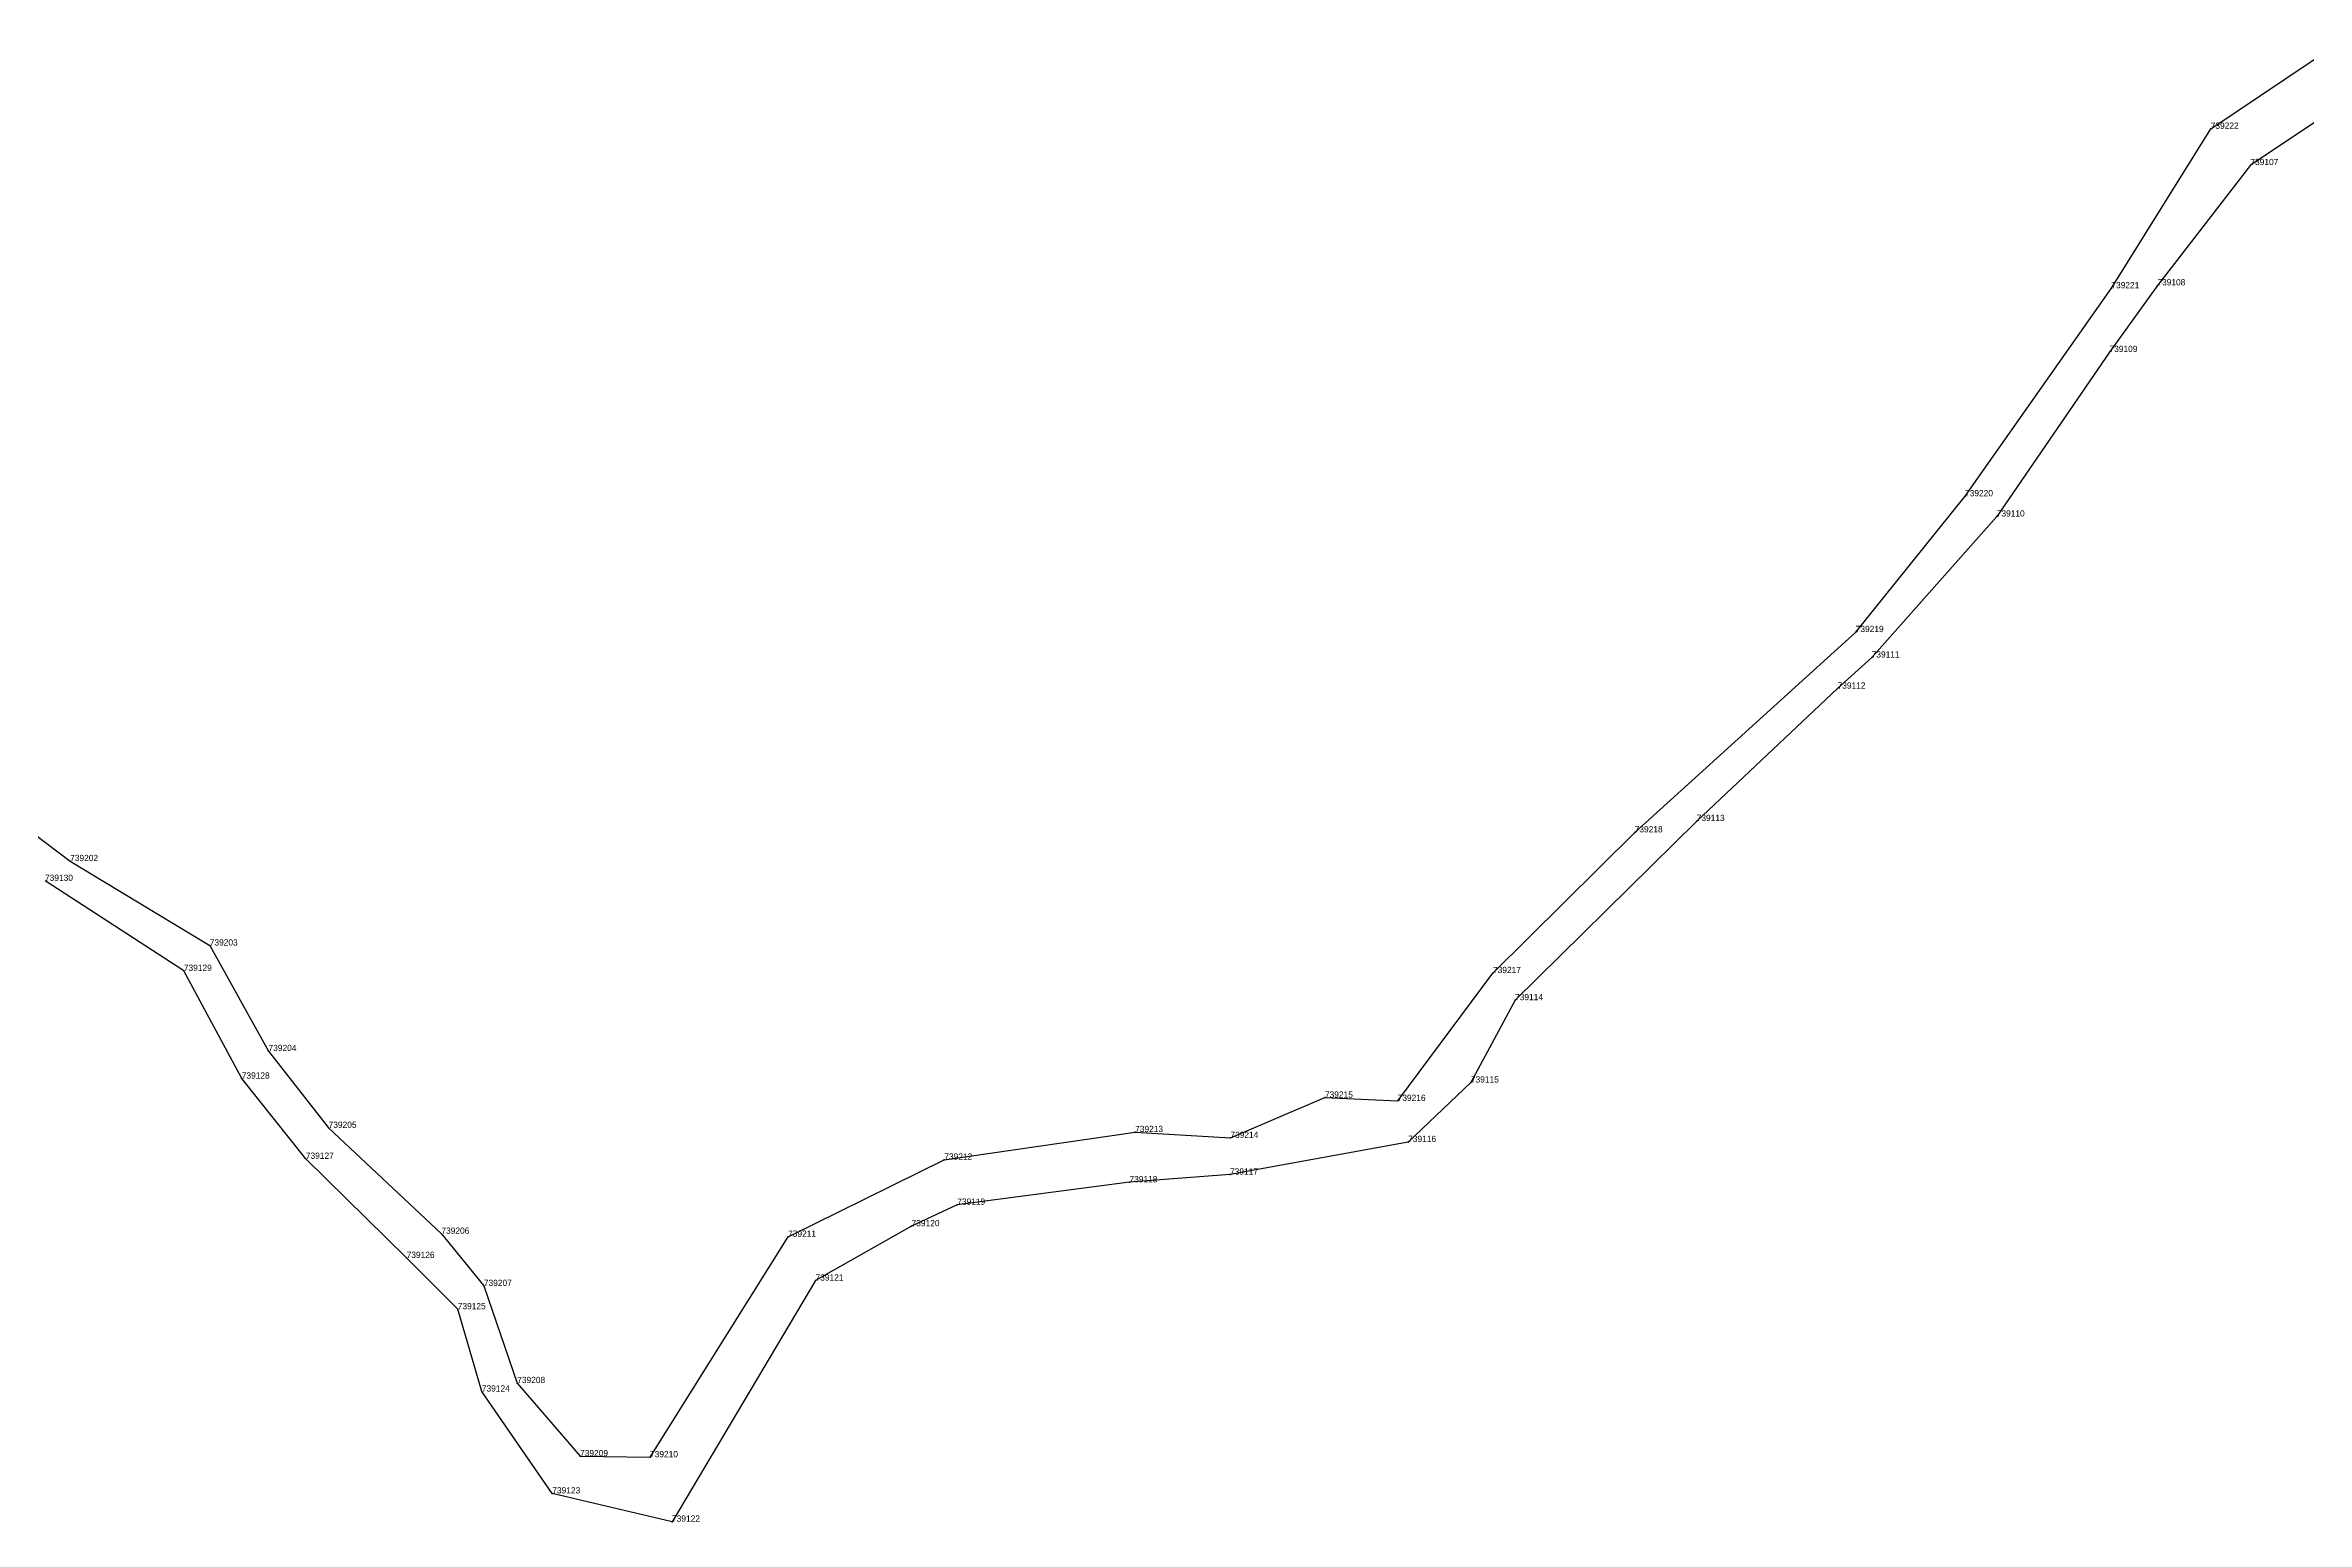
# Model space of a CAD drawing. Extents: x 7500826 to 7501973, y 4691546 to 4692070.
# Drawn here: x 7501399 to 7501687.9, y 4691546.3 to 4691735 of the extents above; entities that cross this region are included whole.
import ezdxf

# ---------------------------------------------------------------- set-up
doc = ezdxf.new("R2010")
doc.units = 0

msp = doc.modelspace()

# ---------------------------------------------------------------- linework, layer by layer
at = {"layer": 'Parcela Baze'}
for points in [[(7501388.781, 4691640.864), (7501402.151, 4691630.764), (7501419.991, 4691619.975), (7501427.501, 4691606.485), (7501435.181, 4691596.675), (7501449.591, 4691583.136), (7501455.02, 4691576.466), (7501459.28, 4691564.057), (7501467.31, 4691554.717), (7501476.25, 4691554.577), (7501493.891, 4691582.755), (7501513.851, 4691592.605), (7501538.231, 4691596.134), (7501550.411, 4691595.394), (7501562.491, 4691600.534), (7501571.781, 4691600.114), (7501583.961, 4691616.453), (7501602.071, 4691634.432), (7501630.311, 4691660.031), (7501644.281, 4691677.39), (7501662.981, 4691703.969), (7501675.672, 4691724.348), (7501691.632, 4691735.028)], [(7501698.162, 4691731.268), (7501680.742, 4691719.708), (7501668.861, 4691704.339), (7501662.741, 4691695.819), (7501648.331, 4691674.8), (7501632.351, 4691656.781), (7501627.991, 4691652.801), (7501609.991, 4691635.882), (7501586.781, 4691612.993), (7501581.141, 4691602.464), (7501573.121, 4691594.864), (7501550.361, 4691590.695), (7501537.511, 4691589.715), (7501515.511, 4691586.845), (7501509.671, 4691584.105), (7501497.4, 4691577.156), (7501479.06, 4691546.347), (7501463.76, 4691549.957), (7501454.76, 4691562.977), (7501451.68, 4691573.496), (7501445.15, 4691580.046), (7501432.271, 4691592.716), (7501424.081, 4691602.965), (7501416.681, 4691616.735), (7501398.941, 4691628.234)]]:
    msp.add_lwpolyline(points, dxfattribs=at)
at = {"layer": 'Pikat'}
for p in [(7501675.672, 4691724.348), (7501680.742, 4691719.708), (7501662.981, 4691703.969), (7501668.861, 4691704.339), (7501662.741, 4691695.819), (7501644.281, 4691677.39), (7501648.331, 4691674.8), (7501630.311, 4691660.031), (7501632.351, 4691656.781), (7501627.991, 4691652.801), (7501609.991, 4691635.882), (7501602.071, 4691634.432), (7501402.151, 4691630.764), (7501419.991, 4691619.975), (7501416.681, 4691616.735), (7501583.961, 4691616.453), (7501586.781, 4691612.993), (7501427.501, 4691606.485), (7501424.081, 4691602.965), (7501581.141, 4691602.464), (7501562.491, 4691600.534), (7501571.781, 4691600.114), (7501435.181, 4691596.675), (7501538.231, 4691596.134), (7501550.411, 4691595.394), (7501432.271, 4691592.716), (7501513.851, 4691592.605), (7501573.121, 4691594.864), (7501537.511, 4691589.715), (7501550.361, 4691590.695), (7501515.511, 4691586.845), (7501509.671, 4691584.105), (7501449.591, 4691583.136), (7501493.891, 4691582.755), (7501445.15, 4691580.046), (7501455.02, 4691576.466), (7501497.4, 4691577.156), (7501451.68, 4691573.496), (7501459.28, 4691564.057), (7501454.76, 4691562.977), (7501467.31, 4691554.717), (7501476.25, 4691554.577), (7501463.76, 4691549.957), (7501479.06, 4691546.347)]:
    msp.add_point(p, dxfattribs=at)

# ---------------------------------------------------------------- texts
at = {"layer": 'Nr e Pikave Gjeodezike te Parceles Baze'}
for s, p in [('739222', (7501675.672, 4691724.348)), ('739107', (7501680.742, 4691719.708)), ('739108', (7501668.861, 4691704.339)), ('739221', (7501662.981, 4691703.969)), ('739109', (7501662.741, 4691695.819)), ('739220', (7501644.281, 4691677.39)), ('739110', (7501648.331, 4691674.8)), ('739219', (7501630.311, 4691660.031)), ('739111', (7501632.351, 4691656.781)), ('739112', (7501627.991, 4691652.801)), ('739113', (7501609.991, 4691635.882)), ('739218', (7501602.071, 4691634.432)), ('739202', (7501402.151, 4691630.764)), ('739130', (7501398.941, 4691628.234)), ('739203', (7501419.991, 4691619.975)), ('739129', (7501416.681, 4691616.735)), ('739217', (7501583.961, 4691616.453)), ('739114', (7501586.781, 4691612.993)), ('739204', (7501427.501, 4691606.485)), ('739128', (7501424.081, 4691602.965)), ('739215', (7501562.491, 4691600.534)), ('739115', (7501581.141, 4691602.464)), ('739216', (7501571.781, 4691600.114)), ('739205', (7501435.181, 4691596.675)), ('739213', (7501538.231, 4691596.134)), ('739214', (7501550.411, 4691595.394)), ('739116', (7501573.121, 4691594.864)), ('739127', (7501432.271, 4691592.716)), ('739212', (7501513.851, 4691592.605)), ('739118', (7501537.511, 4691589.715)), ('739117', (7501550.361, 4691590.695)), ('739119', (7501515.511, 4691586.845)), ('739206', (7501449.591, 4691583.136)), ('739120', (7501509.671, 4691584.105)), ('739126', (7501445.15, 4691580.046)), ('739211', (7501493.891, 4691582.755)), ('739121', (7501497.4, 4691577.156)), ('739207', (7501455.02, 4691576.466)), ('739125', (7501451.68, 4691573.496)), ('739124', (7501454.76, 4691562.977)), ('739208', (7501459.28, 4691564.057)), ('739209', (7501467.31, 4691554.717)), ('739210', (7501476.25, 4691554.577)), ('739123', (7501463.76, 4691549.957)), ('739122', (7501479.06, 4691546.347))]:
    msp.add_text(s, height=0.8, dxfattribs=at).set_placement(p)

doc.saveas('drawing.dxf')
